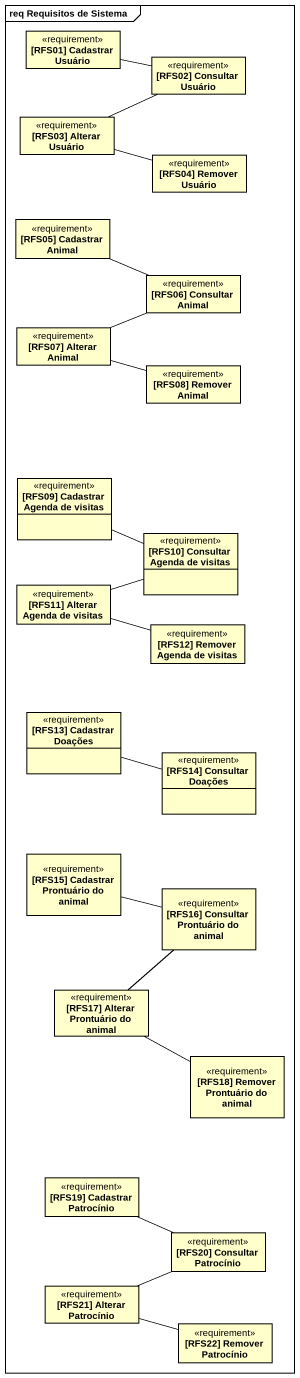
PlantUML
@startuml
mainframe req Requisitos de Sistema
hide circle
hide empty members
class "[RFS01] Cadastrar Usuário" as RFS01_Cadastrar_Usuário <<requirement>>
class "[RFS02] Consultar Usuário" as RFS02_Consultar_Usuário <<requirement>>
class "[RFS03] Alterar Usuário" as RFS03_Alterar_Usuário <<requirement>>
class "[RFS04] Remover Usuário" as RFS04_Remover_Usuário <<requirement>>
class "[RFS05] Cadastrar Animal" as RFS05_Cadastrar_Animal <<requirement>>
class "[RFS06] Consultar Animal" as RFS06_Consultar_Animal <<requirement>>
class "[RFS07] Alterar Animal" as RFS07_Alterar_Animal <<requirement>>
class "[RFS08] Remover Animal" as RFS08_Remover_Animal <<requirement>>
class "[RFS09] Cadastrar Agenda de visitas" as RFS09_Cadastrar_Agenda_de <<requirement>>
class "[RFS10] Consultar Agenda de visitas" as RFS10_Consultar_Agenda_de <<requirement>>
class "[RFS11] Alterar Agenda de visitas" as RFS11_Alterar_Agenda_de <<requirement>>
class "[RFS12] Remover Agenda de visitas" as RFS12_Remover_Agenda_de <<requirement>>
class "[RFS13] Cadastrar Doações" as RFS13_Cadastrar_Doações <<requirement>>
class "[RFS14] Consultar Doações" as RFS14_Consultar_Doações <<requirement>>
class "[RFS15] Cadastrar Prontuário do animal" as RFS15_Cadastrar_Prontuário <<requirement>>
class "[RFS16] Consultar Prontuário do animal" as RFS16_Consultar_Prontuário <<requirement>>
class "[RFS17] Alterar Prontuário do animal" as RFS17_Alterar_Prontuário_do <<requirement>>
class "[RFS18] Remover Prontuário do animal" as RFS18_Remover_Prontuário_do <<requirement>>
class "[RFS19] Cadastrar Patrocínio" as RFS19_Cadastrar_Patrocínio <<requirement>>
class "[RFS20] Consultar Patrocínio" as RFS20_Consultar_Patrocínio <<requirement>>
class "[RFS21] Alterar Patrocínio" as RFS21_Alterar_Patrocínio <<requirement>>
class "[RFS22] Remover Patrocínio" as RFS22_Remover_Patrocínio <<requirement>>
RFS01_Cadastrar_Usuário -right- RFS02_Consultar_Usuário
RFS02_Consultar_Usuário -left- RFS03_Alterar_Usuário
RFS03_Alterar_Usuário -right- RFS04_Remover_Usuário
RFS05_Cadastrar_Animal -right- RFS06_Consultar_Animal
RFS06_Consultar_Animal -left- RFS07_Alterar_Animal
RFS07_Alterar_Animal -right- RFS08_Remover_Animal
RFS09_Cadastrar_Agenda_de -right- RFS10_Consultar_Agenda_de
RFS10_Consultar_Agenda_de -left- RFS11_Alterar_Agenda_de
RFS11_Alterar_Agenda_de -right- RFS12_Remover_Agenda_de
RFS13_Cadastrar_Doações -right- RFS14_Consultar_Doações
RFS15_Cadastrar_Prontuário -right- RFS16_Consultar_Prontuário
RFS16_Consultar_Prontuário -- RFS17_Alterar_Prontuário_do
RFS17_Alterar_Prontuário_do -right- RFS18_Remover_Prontuário_do
RFS19_Cadastrar_Patrocínio -right- RFS20_Consultar_Patrocínio
RFS20_Consultar_Patrocínio -left- RFS21_Alterar_Patrocínio
RFS21_Alterar_Patrocínio -right- RFS22_Remover_Patrocínio
@enduml
